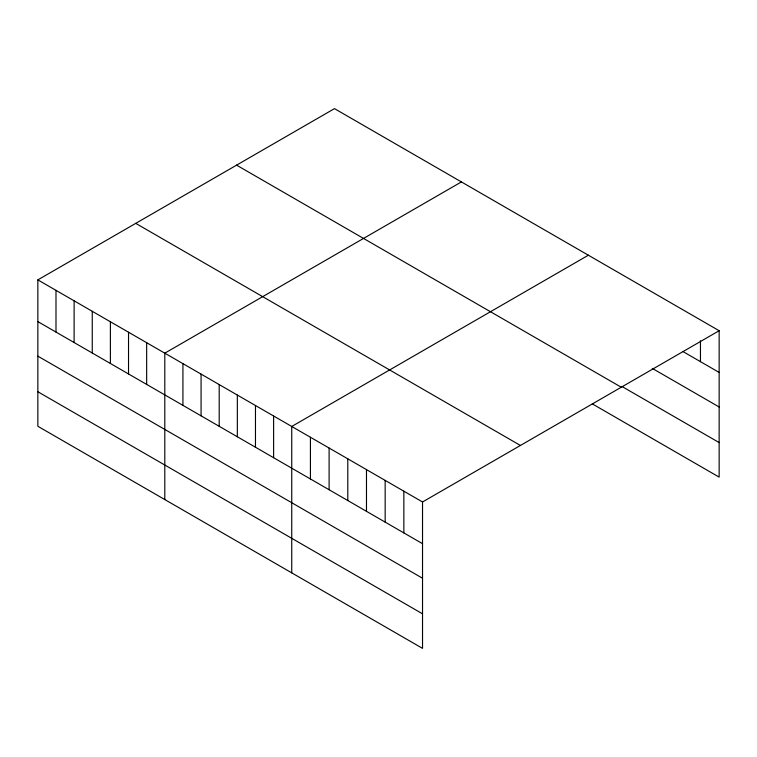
<?xml version="1.0" encoding="UTF-8"?>
<svg xmlns="http://www.w3.org/2000/svg" width="757" height="757" viewBox="0 0 757 757"><rect width="100%" height="100%" fill="white"/><g stroke="black" fill="none" stroke-linecap="round" stroke-linejoin="round"><path stroke-width="1.14" d="M37.85 279.882L422.529 501.976L422.529 648.371L37.85 426.276L37.85 279.882L334.471 108.63L719.15 330.724L719.15 477.118L592.296 403.878M461.41 181.917L164.799 353.169L164.799 499.573M588.359 255.213L291.738 426.465L291.738 572.86M422.529 501.976L719.15 330.724M682.767 351.437L719.15 372.444M652.279 368.375L719.15 406.982M621.79 386.373L719.15 442.58M236.581 165.14L621.27 387.234M135.73 223.362L520.419 445.457M37.85 321.602L422.529 543.687M37.85 356.14L422.529 578.234M37.85 391.738L422.529 613.823M700.462 340.792L700.462 361.657M403.85 491.189L403.85 532.9M385.162 480.402L385.162 522.112M366.483 469.614L366.483 511.325M347.794 458.827L347.794 500.538M329.106 448.04L329.106 489.751M310.427 437.253L310.427 478.963M273.608 415.99L273.608 457.711M255.469 405.525L255.469 447.236M237.338 395.05L237.338 436.77M219.199 384.584L219.199 426.295M201.069 374.109L201.069 415.83M182.929 363.644L182.929 405.355M146.659 342.703L146.659 384.414M128.529 332.228L128.529 373.949M110.39 321.763L110.39 363.474M92.259 311.288L92.259 353.008M74.12 300.822L74.12 342.543M55.99 290.347L55.99 332.068"/></g></svg>
